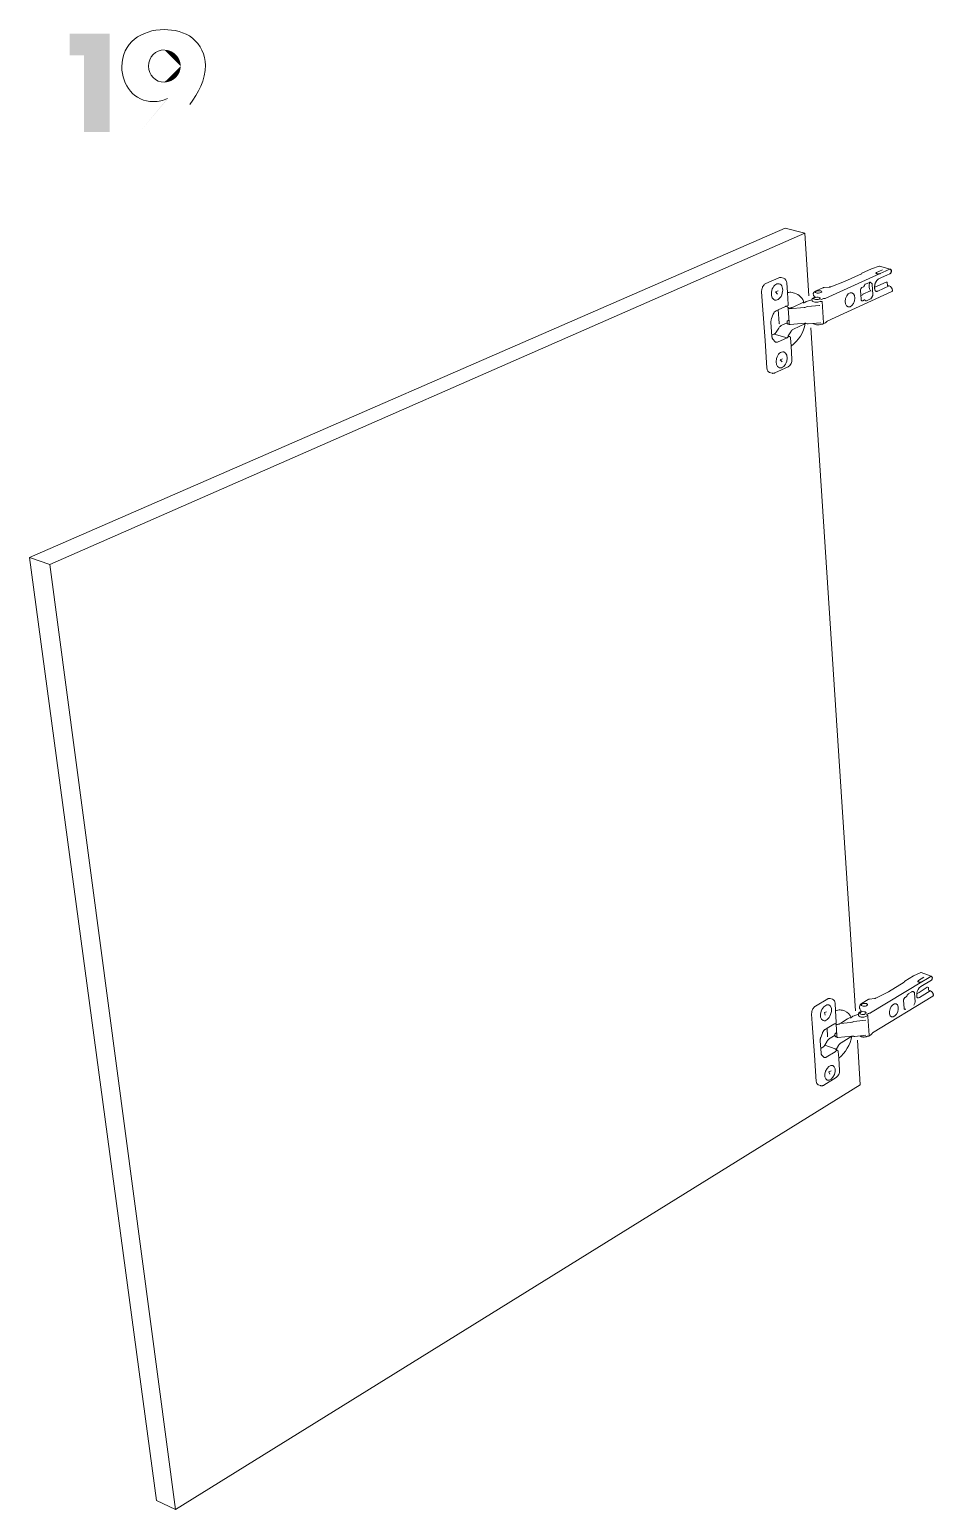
# Model space of a CAD drawing. Header units: metres. Extents: x -11.5 to 7.4, y -3.8 to 5.9.
# Drawn here: x 3.1047 to 3.3593, y -2.4414 to -2.0244 of the extents above; entities that cross this region are included whole.
import ezdxf

# ---------------------------------------------------------------- set-up
doc = ezdxf.new("R2010")
doc.units = ezdxf.units.M
doc.header["$MEASUREMENT"] = 0
doc.layers.add('PDF20_Geometry_Num_Penna__7_Num_Penna__7', color=7, linetype='Continuous', lineweight=18)

msp = doc.modelspace()

# ---------------------------------------------------------------- hatches: boundary and pattern name
at = {"layer": 'PDF20_Geometry_Num_Penna__7_Num_Penna__7', "linetype": 'Continuous', "lineweight": 18}
for points in [[(3.11995, -2.03162), (3.11995, -2.05329), (3.12717, -2.05329), (3.12717, -2.0255), (3.11597, -2.0255), (3.11597, -2.03162)], [(3.14722, -2.03467, 0.415702), (3.14261, -2.0301)], [(3.14261, -2.03925, 0.415602), (3.14722, -2.03467)], [(3.13561, -2.05329), (3.14353, -2.04393), (3.14346, -2.04385)]]:
    msp.add_hatch(color=7, dxfattribs=at).paths.add_polyline_path(points)

# ---------------------------------------------------------------- linework, layer by layer
at = {"layer": 'PDF20_Geometry_Num_Penna__7_Num_Penna__7', "color": 7, "linetype": 'Continuous', "lineweight": 18, "flags": 128}
for points in [[(3.10465, -2.17314), (3.31751, -2.08032), (3.32304, -2.08178)], [(3.32304, -2.08178), (3.11039, -2.1751)], [(3.32418, -2.0994), (3.32304, -2.08178)], [(3.32876, -2.10018), (3.34429, -2.09313), (3.34418, -2.09318), (3.34405, -2.09321), (3.3439, -2.09323), (3.34374, -2.09324), (3.34359, -2.09324), (3.34345, -2.09323), (3.34333, -2.0932), (3.34322, -2.09316), (3.34314, -2.09312), (3.3431, -2.09307), (3.34309, -2.09302), (3.34312, -2.09296), (3.34317, -2.0929), (3.34326, -2.09286)], [(3.33422, -2.09539), (3.33902, -2.09321)], [(3.33909, -2.09308), (3.33902, -2.09322), (3.33905, -2.09321)], [(3.34182, -2.09183), (3.33914, -2.09305), (3.33911, -2.09306), (3.33909, -2.09308)], [(3.34182, -2.09183), (3.344, -2.09108)], [(3.3449, -2.09212), (3.34326, -2.09286)], [(3.34594, -2.09239), (3.34429, -2.09313)], [(3.34585, -2.09239), (3.34589, -2.09238), (3.34594, -2.09239)], [(3.34616, -2.0936), (3.34704, -2.09321)], [(3.31203, -2.09598), (3.31187, -2.09607), (3.31172, -2.09618), (3.31156, -2.09632), (3.31142, -2.09649), (3.31129, -2.09668), (3.31118, -2.09688), (3.31109, -2.0971), (3.31101, -2.09733), (3.31095, -2.09757), (3.31091, -2.09781), (3.3109, -2.09804), (3.31089, -2.09827), (3.31117, -2.10218)], [(3.31637, -2.09426), (3.31623, -2.09423), (3.31608, -2.09423), (3.31593, -2.09426), (3.31578, -2.09432), (3.31203, -2.09598)], [(3.3281, -2.09717), (3.32624, -2.09801), (3.32626, -2.098), (3.32628, -2.098)], [(3.32851, -2.09707), (3.32843, -2.09708), (3.32836, -2.09709), (3.3283, -2.0971), (3.32824, -2.09712), (3.32818, -2.09713), (3.32813, -2.09715), (3.3281, -2.09717)], [(3.32851, -2.09708), (3.32837, -2.0971), (3.32825, -2.09713), (3.32814, -2.09717)], [(3.32994, -2.09695), (3.32851, -2.09707)], [(3.32995, -2.09695), (3.33, -2.09695), (3.33007, -2.09693), (3.33014, -2.09693), (3.33021, -2.09692), (3.33027, -2.0969), (3.33033, -2.09688), (3.33038, -2.09686), (3.33422, -2.09539)], [(3.33038, -2.09686), (3.3304, -2.09685), (3.33042, -2.09686), (3.33032, -2.0969), (3.3302, -2.09693), (3.33008, -2.09694), (3.32995, -2.09696)], [(3.33875, -2.09792), (3.33875, -2.09778), (3.33878, -2.09763), (3.33883, -2.09748), (3.33889, -2.09735), (3.33897, -2.09723), (3.33907, -2.09714), (3.33916, -2.09708)], [(3.33916, -2.09708), (3.33963, -2.09687)], [(3.33963, -2.09687), (3.33967, -2.09684), (3.33971, -2.0968), (3.33973, -2.09675)], [(3.33973, -2.09675), (3.33985, -2.0965)], [(3.33989, -2.09654), (3.33988, -2.09652), (3.33985, -2.0965), (3.33991, -2.09637), (3.34, -2.09627), (3.34008, -2.09618), (3.34017, -2.09613)], [(3.34017, -2.09613), (3.34128, -2.09562)], [(3.3412, -2.09579), (3.34125, -2.09575), (3.34127, -2.09569), (3.34128, -2.09562), (3.34136, -2.09559), (3.34144, -2.09559), (3.34152, -2.09561), (3.34159, -2.09565)], [(3.34122, -2.09578), (3.34132, -2.09581)], [(3.34159, -2.09565), (3.34187, -2.09585)], [(3.34187, -2.09585), (3.34193, -2.09592), (3.342, -2.09602), (3.34203, -2.09614), (3.34205, -2.09626)], [(3.34205, -2.09626), (3.34222, -2.09901)], [(3.34271, -2.09704), (3.34271, -2.09698), (3.34271, -2.09684), (3.34272, -2.09671), (3.34274, -2.09657), (3.34277, -2.09643), (3.34279, -2.09629), (3.34283, -2.09615), (3.34287, -2.09601), (3.34292, -2.09588), (3.34296, -2.09575), (3.34302, -2.09562), (3.34308, -2.0955), (3.34314, -2.09538), (3.34321, -2.09528), (3.34325, -2.09521)], [(3.34616, -2.09561), (3.34599, -2.09556), (3.34279, -2.09702), (3.34274, -2.09704), (3.34271, -2.09706)], [(3.34271, -2.09704), (3.34271, -2.09711), (3.34271, -2.09724), (3.34272, -2.09736), (3.34274, -2.09748), (3.34276, -2.09758), (3.34278, -2.09768), (3.34281, -2.09778), (3.34284, -2.09786), (3.34288, -2.09793), (3.34292, -2.09799), (3.34294, -2.09804), (3.343, -2.09811), (3.34304, -2.09813), (3.34305, -2.09814), (3.34319, -2.09816), (3.34333, -2.09816), (3.34347, -2.09813), (3.34361, -2.09808)], [(3.34325, -2.09521), (3.34328, -2.09517), (3.34335, -2.09508), (3.34342, -2.09499), (3.34349, -2.09492), (3.34356, -2.09484), (3.34364, -2.09478), (3.34371, -2.09473), (3.34377, -2.09468), (3.34383, -2.09466)], [(3.34362, -2.09808), (3.34682, -2.09661), (3.3463, -2.09648)], [(3.34383, -2.09466), (3.34616, -2.0936)], [(3.34603, -2.09556), (3.3462, -2.09561), (3.34618, -2.09561), (3.34616, -2.09561)], [(3.34633, -2.09647), (3.34629, -2.0957), (3.34629, -2.09569), (3.34628, -2.09568), (3.34628, -2.09567), (3.34628, -2.09566), (3.34627, -2.09565), (3.34626, -2.09564), (3.34625, -2.09563), (3.34624, -2.09562), (3.34623, -2.09562), (3.34622, -2.09562), (3.34622, -2.09561), (3.3462, -2.09561)], [(3.31551, -2.09802), (3.31482, -2.09833), (3.31535, -2.09894)], [(3.31979, -2.09854), (3.31948, -2.09846), (3.31915, -2.09843), (3.31883, -2.09841), (3.31851, -2.09844), (3.31817, -2.09849)], [(3.31817, -2.09849), (3.31839, -2.10186)], [(3.32252, -2.10133), (3.31973, -2.10258)], [(3.32268, -2.10113), (3.32266, -2.10118), (3.32264, -2.10122), (3.32261, -2.10125), (3.32259, -2.10128), (3.32255, -2.10131), (3.32252, -2.10133)], [(3.32281, -2.10142), (3.32275, -2.10127), (3.32268, -2.10113)], [(3.32321, -2.10116), (3.32302, -2.1013), (3.32291, -2.10137), (3.3228, -2.10143), (3.32269, -2.10148)], [(3.32321, -2.10116), (3.32332, -2.10109), (3.32343, -2.10103), (3.32354, -2.10098), (3.32507, -2.10052)], [(3.32509, -2.10077), (3.32507, -2.10044)], [(3.32624, -2.09801), (3.32608, -2.09809), (3.32593, -2.09817), (3.32581, -2.09825), (3.3257, -2.09834), (3.3256, -2.09844), (3.32553, -2.09854), (3.32548, -2.09864), (3.32545, -2.09875), (3.32545, -2.09881), (3.32545, -2.09886)], [(3.32547, -2.09919), (3.32545, -2.09886)], [(3.32587, -2.09982), (3.32557, -2.09944), (3.32551, -2.09935), (3.32548, -2.09927), (3.32547, -2.09919)], [(3.32552, -2.10019), (3.32553, -2.10031)], [(3.32589, -2.09984), (3.32587, -2.09985), (3.3258, -2.09988), (3.32571, -2.09991), (3.32565, -2.09993)], [(3.32568, -2.09993), (3.32578, -2.0999), (3.32587, -2.09986)], [(3.32605, -2.09972), (3.32602, -2.09975), (3.32597, -2.09978), (3.32592, -2.09982), (3.32589, -2.09984)], [(3.32599, -2.09839), (3.326, -2.09851)], [(3.32737, -2.10008), (3.32738, -2.10021)], [(3.32737, -2.10103), (3.32744, -2.10101), (3.32751, -2.101)], [(3.32751, -2.101), (3.3276, -2.101), (3.32767, -2.10102)], [(3.32752, -2.10053), (3.32816, -2.10024), (3.32831, -2.10019), (3.32845, -2.10017), (3.32859, -2.10019)], [(3.32794, -2.10103), (3.32788, -2.10105), (3.32782, -2.10105), (3.32777, -2.10105)], [(3.32783, -2.09828), (3.32784, -2.09841)], [(3.32832, -2.10703), (3.32794, -2.10103)], [(3.32876, -2.10018), (3.32869, -2.1002), (3.32862, -2.1002)], [(3.32934, -2.10659), (3.34759, -2.09822)], [(3.3389, -2.10037), (3.33875, -2.09792)], [(3.3389, -2.09934), (3.33936, -2.09912), (3.33944, -2.09895), (3.34156, -2.09799)], [(3.33939, -2.1008), (3.33929, -2.10083), (3.33919, -2.10083), (3.33909, -2.10079), (3.33903, -2.10072), (3.33896, -2.10062), (3.33892, -2.1005), (3.3389, -2.10037)], [(3.33985, -2.10058), (3.33939, -2.1008)], [(3.33998, -2.1006), (3.33994, -2.10058), (3.3399, -2.10057), (3.33985, -2.10058)], [(3.34011, -2.10075), (3.33998, -2.1006)], [(3.34045, -2.1008), (3.34036, -2.10084), (3.34027, -2.10083), (3.34018, -2.1008), (3.34011, -2.10075)], [(3.34156, -2.1003), (3.34045, -2.1008)], [(3.34184, -2.1), (3.34178, -2.1001), (3.34172, -2.10019), (3.34164, -2.10025), (3.34156, -2.1003)], [(3.34209, -2.09956), (3.34184, -2.1)], [(3.34222, -2.09901), (3.34221, -2.09915), (3.34219, -2.09929), (3.34215, -2.09943), (3.34209, -2.09956)], [(3.31117, -2.10218), (3.31185, -2.11201)], [(3.31369, -2.10582), (3.31364, -2.10594), (3.3136, -2.10609), (3.31356, -2.10625), (3.31354, -2.1064), (3.31352, -2.10656), (3.31352, -2.10671), (3.31352, -2.10685), (3.3138, -2.11087)], [(3.3174, -2.1025), (3.31558, -2.10332)], [(3.31788, -2.10235), (3.31786, -2.10234), (3.31784, -2.10234), (3.31779, -2.10235), (3.31774, -2.10236), (3.31768, -2.10238), (3.31762, -2.1024), (3.3174, -2.1025)], [(3.31836, -2.10274), (3.31772, -2.10237)], [(3.31788, -2.10235), (3.3179, -2.10235), (3.31791, -2.10235), (3.31793, -2.10235), (3.31795, -2.10235), (3.31796, -2.10235), (3.31797, -2.10235), (3.31799, -2.10234), (3.31801, -2.10234), (3.31802, -2.10234), (3.31804, -2.10234), (3.31805, -2.10234), (3.31807, -2.10234), (3.31808, -2.10233), (3.3181, -2.10232), (3.31812, -2.10232), (3.31813, -2.10231), (3.31814, -2.1023), (3.31816, -2.10229), (3.31818, -2.10228), (3.31819, -2.10227), (3.3182, -2.10226), (3.31821, -2.10226), (3.31822, -2.10225), (3.31823, -2.10224), (3.31824, -2.10223), (3.31826, -2.10222), (3.31827, -2.10221), (3.31828, -2.1022), (3.31829, -2.10218), (3.3183, -2.10218), (3.3183, -2.10217), (3.31831, -2.10216), (3.31831, -2.10215), (3.31832, -2.10214), (3.31832, -2.10213), (3.31833, -2.10212), (3.31834, -2.10212), (3.31835, -2.1021), (3.31836, -2.10208), (3.31836, -2.10206), (3.31837, -2.10205), (3.31837, -2.10204), (3.31837, -2.10202), (3.31839, -2.10201), (3.31839, -2.102), (3.31839, -2.10198), (3.31839, -2.10196), (3.31839, -2.10195), (3.31839, -2.10194), (3.31839, -2.10192), (3.31839, -2.1019), (3.31839, -2.10188), (3.31839, -2.10187)], [(3.31938, -2.10275), (3.31927, -2.10279), (3.31915, -2.10283), (3.31905, -2.10285), (3.31889, -2.10286), (3.31873, -2.10285), (3.31858, -2.10283), (3.31847, -2.10279), (3.31836, -2.10274)], [(3.31865, -2.10685), (3.31839, -2.10299), (3.31838, -2.10288), (3.31837, -2.10277)], [(3.31862, -2.10284), (3.31863, -2.10294), (3.31864, -2.10305), (3.32283, -2.10272)], [(3.31972, -2.10259), (3.31938, -2.10275)], [(3.32283, -2.10272), (3.32307, -2.10269), (3.32331, -2.10262), (3.32353, -2.10253), (3.32374, -2.10243)], [(3.32374, -2.10243), (3.32727, -2.10216)], [(3.31805, -2.11122), (3.31443, -2.11022), (3.31456, -2.11015), (3.31469, -2.11005), (3.31482, -2.10993), (3.31492, -2.1098), (3.31503, -2.10964)], [(3.31503, -2.10964), (3.31571, -2.10853)], [(3.31571, -2.10853), (3.31584, -2.10834), (3.31597, -2.10816), (3.31612, -2.10802), (3.31627, -2.10789), (3.31642, -2.10778), (3.31658, -2.1077)], [(3.31658, -2.1077), (3.31809, -2.10701)], [(3.3186, -2.10632), (3.31844, -2.10637), (3.31831, -2.10643), (3.31821, -2.1065), (3.31813, -2.10656), (3.31808, -2.10664), (3.31807, -2.10671)], [(3.31807, -2.10671), (3.31809, -2.10714)], [(3.31809, -2.10714), (3.31812, -2.1072), (3.31816, -2.10727), (3.31825, -2.10732), (3.31835, -2.10738), (3.31848, -2.10742), (3.31863, -2.10745)], [(3.3184, -2.11068), (3.31909, -2.10955)], [(3.31863, -2.10724), (3.31862, -2.10703)], [(3.31865, -2.10685), (3.31866, -2.10698), (3.31866, -2.1071), (3.31866, -2.10719), (3.31866, -2.10725), (3.31865, -2.10729), (3.31864, -2.10728), (3.31863, -2.10724), (3.31863, -2.10726), (3.31863, -2.10727), (3.31864, -2.10728)], [(3.31863, -2.10745), (3.31866, -2.10746), (3.31868, -2.10746), (3.3187, -2.10746), (3.31872, -2.10746), (3.31875, -2.10747), (3.31878, -2.10747)], [(3.31864, -2.10728), (3.31865, -2.10731), (3.31866, -2.10735), (3.31868, -2.10738), (3.31871, -2.10743), (3.31876, -2.10746), (3.31878, -2.10747)], [(3.31878, -2.10747), (3.31882, -2.10749), (3.31889, -2.1075)], [(3.3189, -2.1075), (3.32309, -2.10717), (3.32316, -2.10716), (3.32323, -2.10716), (3.32329, -2.10717), (3.32336, -2.10718), (3.32341, -2.10719), (3.32347, -2.10721)], [(3.31909, -2.10955), (3.31923, -2.10936), (3.31937, -2.10918), (3.31953, -2.10903), (3.31969, -2.10891), (3.31986, -2.10881)], [(3.32313, -2.10716), (3.32311, -2.10725), (3.32309, -2.10734), (3.31986, -2.10881)], [(3.32402, -2.10731), (3.324, -2.10731), (3.32398, -2.10731), (3.32396, -2.10731), (3.32395, -2.10731), (3.32393, -2.10731), (3.32391, -2.10731), (3.32389, -2.10731), (3.32387, -2.10731), (3.32386, -2.10731), (3.32384, -2.10731), (3.32384, -2.1073), (3.32382, -2.1073), (3.32381, -2.1073), (3.32379, -2.1073), (3.32378, -2.10729), (3.32377, -2.10729), (3.32375, -2.10729), (3.32373, -2.10729), (3.32373, -2.10728), (3.32372, -2.10728), (3.3237, -2.10728), (3.32369, -2.10727), (3.32347, -2.10721)], [(3.32402, -2.10731), (3.32754, -2.10703)], [(3.33732, -2.30094), (3.32478, -2.10844)], [(3.32777, -2.10734), (3.32777, -2.10738), (3.32776, -2.10742), (3.32774, -2.10743)], [(3.32774, -2.10743), (3.32776, -2.10743), (3.32778, -2.10742), (3.32782, -2.10741), (3.32786, -2.1074), (3.3279, -2.1074), (3.32793, -2.10739), (3.32795, -2.10739)], [(3.32795, -2.10739), (3.32799, -2.10739), (3.32801, -2.10739), (3.32805, -2.10738), (3.32808, -2.10738), (3.32812, -2.10737), (3.32816, -2.10736)], [(3.32816, -2.10736), (3.32817, -2.10735), (3.32819, -2.10734), (3.3282, -2.10733), (3.32826, -2.10728), (3.3283, -2.10721), (3.32832, -2.10712), (3.32832, -2.10703)], [(3.32816, -2.10736), (3.32876, -2.10707)], [(3.32876, -2.10707), (3.32885, -2.10704), (3.32893, -2.10699), (3.329, -2.10693), (3.32907, -2.10686), (3.32915, -2.10678), (3.32923, -2.1067)], [(3.32923, -2.1067), (3.32924, -2.10667), (3.32927, -2.10665), (3.32929, -2.10662), (3.32931, -2.10662), (3.32932, -2.10661), (3.32933, -2.1066), (3.32934, -2.10659)], [(3.31185, -2.11201), (3.31239, -2.11983)], [(3.31378, -2.11051), (3.31443, -2.11021)], [(3.3138, -2.11087), (3.31381, -2.11094), (3.31383, -2.11107), (3.31385, -2.1112), (3.31389, -2.11131), (3.31393, -2.11142), (3.31398, -2.11151), (3.31403, -2.11159), (3.31466, -2.11234)], [(3.31466, -2.11234), (3.3147, -2.11239), (3.31475, -2.11243), (3.31479, -2.11246), (3.31484, -2.11248), (3.31488, -2.1125), (3.31499, -2.11252), (3.31512, -2.11252), (3.31524, -2.11249), (3.31537, -2.11244)], [(3.31537, -2.11244), (3.31805, -2.11122)], [(3.31805, -2.11122), (3.31818, -2.11115), (3.3183, -2.11106), (3.31841, -2.11094)], [(3.31834, -2.11075), (3.31868, -2.11085), (3.31862, -2.11084), (3.31855, -2.11086), (3.31848, -2.11089), (3.31841, -2.11094)], [(3.31835, -2.11076), (3.31838, -2.11072), (3.3184, -2.11068)], [(3.31681, -2.11714), (3.31612, -2.11745), (3.31666, -2.11806)], [(3.31239, -2.11983), (3.31242, -2.12005), (3.31247, -2.12027), (3.31254, -2.12045), (3.31262, -2.12062), (3.31273, -2.12077), (3.31285, -2.12088), (3.31299, -2.12097), (3.31314, -2.12103)], [(3.31461, -2.12115), (3.31449, -2.1212), (3.31435, -2.12124), (3.31423, -2.12126), (3.31409, -2.12127), (3.31395, -2.12125), (3.31382, -2.12123), (3.31314, -2.12104)], [(3.10465, -2.17314), (3.11039, -2.1751)], [(3.10465, -2.17314), (3.14044, -2.43889)], [(3.11039, -2.1751), (3.1458, -2.44142)], [(3.3416, -2.3015), (3.35606, -2.29273), (3.35595, -2.29278), (3.35583, -2.29282), (3.35569, -2.29285), (3.35555, -2.29287), (3.3554, -2.29286), (3.35527, -2.29285), (3.35515, -2.29281), (3.35505, -2.29277), (3.35498, -2.29271), (3.35494, -2.29265), (3.35493, -2.29258), (3.35495, -2.29251), (3.355, -2.29244), (3.35508, -2.29239)], [(3.34663, -2.29552), (3.35109, -2.29281)], [(3.35116, -2.29263), (3.35109, -2.29281), (3.35112, -2.2928)], [(3.3537, -2.29109), (3.3512, -2.2926), (3.35118, -2.29262), (3.35116, -2.29263)], [(3.3537, -2.29109), (3.35574, -2.29016)], [(3.35661, -2.29145), (3.35508, -2.29239)], [(3.35758, -2.2918), (3.35606, -2.29273)], [(3.33023, -2.29744), (3.3301, -2.2974), (3.32996, -2.2974), (3.32982, -2.29743), (3.32967, -2.29747), (3.32952, -2.29755), (3.32604, -2.29963)], [(3.34091, -2.29772), (3.33918, -2.29877), (3.33921, -2.29876), (3.33923, -2.29877)], [(3.3413, -2.2976), (3.34123, -2.2976), (3.34117, -2.29762), (3.3411, -2.29764), (3.34104, -2.29766), (3.34098, -2.29768), (3.34092, -2.29771), (3.34091, -2.29772)], [(3.3413, -2.29762), (3.34117, -2.29763), (3.34105, -2.29767), (3.34095, -2.29772)], [(3.34265, -2.29746), (3.3413, -2.2976), (3.3413, -2.29762)], [(3.34216, -2.30715), (3.35915, -2.29677)], [(3.34305, -2.29734), (3.34307, -2.29734), (3.34309, -2.29734), (3.343, -2.29739), (3.34289, -2.29742), (3.34277, -2.29745), (3.34265, -2.29747)], [(3.34305, -2.29734), (3.34663, -2.29552)], [(3.3509, -2.29798), (3.3509, -2.29785), (3.35093, -2.29771), (3.35096, -2.29757), (3.35103, -2.29744), (3.35111, -2.29733), (3.35118, -2.29723), (3.35128, -2.29716)], [(3.35129, -2.29716), (3.35171, -2.2969)], [(3.35171, -2.2969), (3.35176, -2.29687), (3.35179, -2.29682), (3.35182, -2.29677)], [(3.35182, -2.29677), (3.35192, -2.29653)], [(3.35195, -2.29655), (3.35195, -2.29655), (3.35192, -2.29653), (3.35198, -2.29641), (3.35206, -2.29631), (3.35214, -2.29622), (3.35222, -2.29615)], [(3.35222, -2.29615), (3.35325, -2.29553)], [(3.35325, -2.29553), (3.35333, -2.29549), (3.3534, -2.29547), (3.35347, -2.29547), (3.35354, -2.2955)], [(3.35354, -2.2955), (3.3538, -2.29564)], [(3.3538, -2.29564), (3.35386, -2.29569), (3.35392, -2.29576), (3.35395, -2.29586), (3.35397, -2.29597)], [(3.35397, -2.29597), (3.35411, -2.2984)], [(3.3546, -2.29609), (3.35524, -2.29571)], [(3.35474, -2.29723), (3.35486, -2.29726), (3.355, -2.29726), (3.35513, -2.29724), (3.35526, -2.29719), (3.35541, -2.29712)], [(3.35524, -2.29571), (3.35757, -2.29429)], [(3.35839, -2.2953), (3.3554, -2.29712)], [(3.35765, -2.29428), (3.35782, -2.29435), (3.3578, -2.29434), (3.35778, -2.29435)], [(3.35793, -2.29511), (3.35789, -2.29443), (3.35788, -2.29443), (3.35788, -2.29441), (3.35788, -2.2944), (3.35788, -2.29438), (3.35787, -2.29438), (3.35786, -2.29437), (3.35785, -2.29436), (3.35784, -2.29436), (3.35783, -2.29435)], [(3.35793, -2.29511), (3.35843, -2.29529), (3.35852, -2.29534), (3.35862, -2.29538), (3.3587, -2.29544), (3.35879, -2.29551), (3.35887, -2.29559), (3.35894, -2.29567), (3.35901, -2.29576), (3.35907, -2.29586), (3.35912, -2.29595), (3.35918, -2.29606), (3.35921, -2.29617), (3.35925, -2.29627), (3.35927, -2.29638), (3.35928, -2.29649), (3.35928, -2.29651), (3.35926, -2.29652)], [(3.32604, -2.29963), (3.32589, -2.29972), (3.32573, -2.29986), (3.3256, -2.30001), (3.32547, -2.30018), (3.32535, -2.30036), (3.32524, -2.30057), (3.32515, -2.30078), (3.32508, -2.30099), (3.32502, -2.30121), (3.32499, -2.30144), (3.32498, -2.30165), (3.32497, -2.30185), (3.32515, -2.30445)], [(3.32917, -2.30118), (3.32856, -2.30141), (3.32879, -2.30211)], [(3.33394, -2.30084), (3.33364, -2.30075), (3.33334, -2.30069), (3.33303, -2.30066), (3.33271, -2.30067), (3.33239, -2.30071), (3.33205, -2.30079), (3.33172, -2.30089)], [(3.33172, -2.30089), (3.33193, -2.30411)], [(3.3364, -2.30259), (3.3365, -2.30252), (3.33661, -2.30246), (3.33671, -2.30241), (3.33815, -2.30181)], [(3.33886, -2.30088), (3.33857, -2.30039), (3.33853, -2.30029), (3.33849, -2.30018), (3.33848, -2.30007)], [(3.33856, -2.30162), (3.33857, -2.30173)], [(3.33899, -2.30105), (3.33896, -2.30108), (3.3389, -2.30113), (3.33883, -2.30117), (3.33875, -2.30121), (3.33867, -2.30125)], [(3.33886, -2.30088), (3.33891, -2.30094), (3.33895, -2.301), (3.33899, -2.30105)], [(3.33896, -2.29929), (3.33897, -2.2994)], [(3.3403, -2.3015), (3.3403, -2.3016)], [(3.34044, -2.302), (3.34104, -2.30165), (3.34115, -2.30159), (3.34126, -2.30155), (3.34136, -2.30153), (3.34146, -2.30153)], [(3.34069, -2.29916), (3.3407, -2.29928)], [(3.3416, -2.3015), (3.34153, -2.30153), (3.34146, -2.30153)], [(3.35103, -2.30014), (3.3509, -2.29798)], [(3.35148, -2.30044), (3.35139, -2.30049), (3.3513, -2.3005), (3.35121, -2.30048), (3.35114, -2.30043), (3.35109, -2.30036), (3.35104, -2.30026), (3.35103, -2.30014)], [(3.35399, -2.2989), (3.35377, -2.29934)], [(3.35411, -2.2984), (3.35411, -2.29852), (3.35409, -2.29865), (3.35405, -2.29878), (3.35399, -2.2989)], [(3.32515, -2.30445), (3.32577, -2.31339)], [(3.32932, -2.30584), (3.32876, -2.30617)], [(3.33153, -2.30457), (3.3315, -2.30458), (3.33147, -2.30458), (3.33142, -2.3046), (3.33137, -2.30461), (3.33132, -2.30464), (3.33125, -2.30467), (3.32932, -2.30584)], [(3.32949, -2.30823), (3.32948, -2.3082), (3.32948, -2.30816), (3.32932, -2.30584)], [(3.33193, -2.30411), (3.33193, -2.30413), (3.33193, -2.30414), (3.33193, -2.30416), (3.33193, -2.30418), (3.33193, -2.3042), (3.33193, -2.30421), (3.33193, -2.30423), (3.33192, -2.30423), (3.33192, -2.30425), (3.33191, -2.30426), (3.33191, -2.30428), (3.33191, -2.30429), (3.3319, -2.3043), (3.3319, -2.30432), (3.33189, -2.30433), (3.33188, -2.30435), (3.33187, -2.30437), (3.33187, -2.30438), (3.33186, -2.30439), (3.33185, -2.30439), (3.33184, -2.3044), (3.33183, -2.30442), (3.33182, -2.30443), (3.33181, -2.30444), (3.33181, -2.30445), (3.3318, -2.30445), (3.33179, -2.30446), (3.33178, -2.30447), (3.33177, -2.30448), (3.33175, -2.30449), (3.33174, -2.3045), (3.33174, -2.30451), (3.33172, -2.30452), (3.3317, -2.30453), (3.33169, -2.30453), (3.33167, -2.30453), (3.33166, -2.30454), (3.33164, -2.30455), (3.33163, -2.30455), (3.33161, -2.30456), (3.33159, -2.30456), (3.33158, -2.30457), (3.33156, -2.30457), (3.33189, -2.3047)], [(3.33189, -2.3047), (3.33156, -2.30457)], [(3.33161, -2.30459), (3.3319, -2.3047)], [(3.3319, -2.3047), (3.33203, -2.30473), (3.33217, -2.30475), (3.33231, -2.30475), (3.33245, -2.30472), (3.33258, -2.30468), (3.33273, -2.30463), (3.33285, -2.30456)], [(3.3319, -2.3047), (3.33211, -2.30789), (3.33212, -2.30801), (3.33212, -2.30811), (3.33212, -2.30818), (3.33212, -2.30821), (3.33211, -2.30823), (3.3321, -2.3082), (3.33209, -2.30815), (3.33209, -2.30817)], [(3.33316, -2.30437), (3.33285, -2.30456)], [(3.33297, -2.30449), (3.33605, -2.30418)], [(3.3351, -2.3032), (3.33317, -2.30437)], [(3.33524, -2.30311), (3.3351, -2.3032)], [(3.33579, -2.30278), (3.33524, -2.30311)], [(3.3364, -2.30259), (3.33622, -2.30274), (3.33612, -2.30282), (3.33602, -2.30288), (3.33591, -2.30294)], [(3.33605, -2.30418), (3.33627, -2.30415), (3.3365, -2.30408), (3.33671, -2.304), (3.3369, -2.3039)], [(3.3369, -2.3039), (3.34021, -2.30357)], [(3.34031, -2.30247), (3.34037, -2.30245), (3.34044, -2.30244)], [(3.34069, -2.30214), (3.34075, -2.30221), (3.34079, -2.3023), (3.34082, -2.30239), (3.34083, -2.30248)], [(3.34117, -2.30777), (3.34083, -2.30248)], [(3.32755, -2.30839), (3.32751, -2.30852), (3.32747, -2.30866), (3.32743, -2.3088), (3.32742, -2.30894), (3.3274, -2.30908), (3.3274, -2.3092), (3.3274, -2.30933), (3.32764, -2.31286)], [(3.32876, -2.30617), (3.32871, -2.3062), (3.32863, -2.30628), (3.32854, -2.30634), (3.32845, -2.30643), (3.32836, -2.30654), (3.32828, -2.30665), (3.3282, -2.30677), (3.32813, -2.30691), (3.32807, -2.30705), (3.328, -2.30719), (3.32755, -2.30839)], [(3.32872, -2.31058), (3.32936, -2.30947)], [(3.32936, -2.30947), (3.32947, -2.30928), (3.3296, -2.30911), (3.32973, -2.30896), (3.32988, -2.30881), (3.33002, -2.30869), (3.33016, -2.30859)], [(3.33016, -2.30859), (3.33157, -2.30774)], [(3.33155, -2.30756), (3.33158, -2.30795)], [(3.33204, -2.30708), (3.3319, -2.30715), (3.33178, -2.30722), (3.33168, -2.3073), (3.33161, -2.30738), (3.33156, -2.30747), (3.33156, -2.30756)], [(3.33158, -2.30795), (3.3316, -2.30802), (3.33165, -2.3081), (3.33173, -2.30818), (3.33183, -2.30824), (3.33195, -2.30829), (3.33209, -2.30834)], [(3.33209, -2.30815), (3.33208, -2.30796)], [(3.33208, -2.30796), (3.33212, -2.30817)], [(3.33209, -2.30818), (3.3321, -2.3082), (3.33211, -2.30824), (3.33212, -2.30828), (3.33213, -2.3083), (3.33215, -2.30832), (3.33217, -2.30836)], [(3.33217, -2.30836), (3.33221, -2.30838), (3.33227, -2.30841), (3.33229, -2.30842), (3.33235, -2.30842)], [(3.33235, -2.30842), (3.33628, -2.30803), (3.33634, -2.30802), (3.33641, -2.30802), (3.33647, -2.30802), (3.33653, -2.30803), (3.33659, -2.30804), (3.33665, -2.30806)], [(3.33255, -2.3107), (3.33267, -2.31051), (3.33281, -2.31032), (3.33295, -2.31017), (3.33311, -2.31003), (3.33326, -2.30992)], [(3.33326, -2.30992), (3.33627, -2.3081), (3.33626, -2.30808), (3.33624, -2.30806), (3.33623, -2.30805), (3.33622, -2.30805), (3.3362, -2.30804)], [(3.33716, -2.30813), (3.33714, -2.30813), (3.33712, -2.30813), (3.33711, -2.30813), (3.33709, -2.30813), (3.33708, -2.30813), (3.33706, -2.30813), (3.33705, -2.30813), (3.33703, -2.30813), (3.33701, -2.30813), (3.337, -2.30813), (3.33698, -2.30813), (3.33697, -2.30813), (3.33695, -2.30813), (3.33694, -2.30812), (3.33692, -2.30812), (3.33691, -2.30812), (3.33689, -2.30811), (3.33687, -2.30811), (3.33685, -2.30811), (3.33684, -2.3081), (3.33665, -2.30806)], [(3.33716, -2.30813), (3.34026, -2.30781)], [(3.33867, -2.32176), (3.33786, -2.30916)], [(3.33865, -2.30798), (3.33868, -2.30801), (3.33874, -2.30807), (3.33883, -2.30812), (3.33892, -2.30817), (3.33903, -2.3082), (3.33914, -2.30824), (3.33928, -2.30827), (3.3394, -2.30829), (3.33954, -2.3083), (3.33968, -2.30831), (3.33982, -2.3083), (3.33995, -2.30829), (3.34008, -2.30827), (3.34022, -2.30825), (3.34035, -2.30821), (3.34047, -2.30818), (3.34058, -2.30813), (3.34064, -2.30811)], [(3.34064, -2.30811), (3.34066, -2.30809), (3.34069, -2.30808), (3.34073, -2.30808), (3.34075, -2.30808), (3.34079, -2.30807), (3.34082, -2.30807)], [(3.34082, -2.30807), (3.34087, -2.30807), (3.34091, -2.30806), (3.34096, -2.30806), (3.341, -2.30805), (3.34104, -2.30803), (3.34107, -2.30801)], [(3.34163, -2.30768), (3.34107, -2.30801), (3.34112, -2.30798), (3.34115, -2.30792), (3.34117, -2.30785), (3.34117, -2.30777)], [(3.34163, -2.30768), (3.34171, -2.30763), (3.34179, -2.30757), (3.34185, -2.3075), (3.34192, -2.30742), (3.34198, -2.30736), (3.34203, -2.30729)], [(3.34203, -2.30729), (3.34205, -2.30727), (3.34207, -2.30723), (3.3421, -2.3072), (3.34212, -2.30719), (3.34214, -2.30717), (3.34216, -2.30716)], [(3.32577, -2.31339), (3.32629, -2.32084)], [(3.32755, -2.31155), (3.32816, -2.31118)], [(3.32764, -2.31286), (3.32765, -2.31296), (3.32766, -2.31304), (3.32769, -2.31315), (3.32773, -2.31324), (3.32776, -2.31332), (3.3278, -2.31338), (3.32783, -2.31342), (3.3284, -2.31399)], [(3.32816, -2.31118), (3.32829, -2.31109), (3.32841, -2.31099), (3.32852, -2.31086), (3.32862, -2.31073), (3.32872, -2.31058)], [(3.3284, -2.31399), (3.32842, -2.31401), (3.32844, -2.31403), (3.32847, -2.31403), (3.32848, -2.31404), (3.3285, -2.31405), (3.32861, -2.31408), (3.32872, -2.31409), (3.32885, -2.31406), (3.32896, -2.31403), (3.32909, -2.31396)], [(3.32872, -2.31058), (3.33164, -2.31166), (3.33171, -2.31169), (3.33179, -2.31173), (3.33185, -2.31178), (3.33191, -2.31182)], [(3.32909, -2.31396), (3.33159, -2.31245)], [(3.33159, -2.31245), (3.3317, -2.31236), (3.33182, -2.31226), (3.33193, -2.31214)], [(3.33188, -2.3119), (3.33221, -2.31202), (3.33214, -2.31201), (3.33207, -2.31202), (3.33199, -2.31208), (3.33193, -2.31214)], [(3.33191, -2.31182), (3.33255, -2.3107)], [(3.33048, -2.31785), (3.32987, -2.31808), (3.3301, -2.31877)], [(3.1458, -2.44142), (3.33867, -2.32176)], [(3.32629, -2.32084), (3.32632, -2.32103), (3.32635, -2.3212), (3.32641, -2.32136), (3.32649, -2.32149), (3.32659, -2.32161), (3.32669, -2.3217), (3.32682, -2.32176)], [(3.3284, -2.32188), (3.32829, -2.32194), (3.32817, -2.32199), (3.32806, -2.32203), (3.32793, -2.32205), (3.32782, -2.32206), (3.32771, -2.32206), (3.32758, -2.32203), (3.32746, -2.322), (3.32682, -2.32176)], [(3.14044, -2.43889), (3.1458, -2.44142)]]:
    msp.add_lwpolyline(points, dxfattribs=at)
for points in [[(3.3391, -2.0932), (3.33907, -2.0932)], [(3.33918, -2.09304), (3.33915, -2.09304)], [(3.34185, -2.09183), (3.34184, -2.09183)], [(3.34421, -2.09314), (3.34424, -2.09312)], [(3.34708, -2.09187), (3.34707, -2.09187)], [(3.32814, -2.09717), (3.32811, -2.09716)], [(3.33425, -2.09539), (3.33423, -2.09539)], [(3.33978, -2.09679), (3.33977, -2.09677)], [(3.34126, -2.09578), (3.3413, -2.09579)], [(3.34279, -2.09702), (3.34277, -2.09702)], [(3.34595, -2.09556), (3.34597, -2.09556), (3.34598, -2.09555), (3.346, -2.09555), (3.34601, -2.09555), (3.34602, -2.09556)], [(3.34599, -2.09556), (3.34598, -2.09556)], [(3.34626, -2.09574), (3.34628, -2.09572)], [(3.32565, -2.09993), (3.32567, -2.09993)], [(3.32587, -2.09982), (3.32588, -2.09983)], [(3.32862, -2.1002), (3.32861, -2.10019)], [(3.32723, -2.10215), (3.32725, -2.10215)], [(3.35125, -2.29259), (3.35123, -2.29259)], [(3.35374, -2.29109), (3.35372, -2.29108)], [(3.35867, -2.29116), (3.35865, -2.29116)], [(3.34095, -2.29772), (3.34093, -2.29771)], [(3.34667, -2.29552), (3.34664, -2.29552)], [(3.3546, -2.2961), (3.35462, -2.2961), (3.35463, -2.29611), (3.35461, -2.29612)], [(3.35757, -2.29429), (3.35758, -2.29429), (3.35759, -2.29428), (3.35761, -2.29428), (3.35763, -2.29428), (3.35764, -2.29428)], [(3.35762, -2.29429), (3.35759, -2.29429)], [(3.35786, -2.29447), (3.35788, -2.29445)], [(3.35792, -2.29511), (3.35791, -2.29512)], [(3.35843, -2.29529), (3.35841, -2.29529)], [(3.35928, -2.29649), (3.35928, -2.29651), (3.35928, -2.29657), (3.35926, -2.29662), (3.35925, -2.29666), (3.35922, -2.29671), (3.35919, -2.29675), (3.35915, -2.29677), (3.3592, -2.29673), (3.35923, -2.29667), (3.35925, -2.2966)], [(3.33904, -2.30098), (3.339, -2.30104)], [(3.33153, -2.30457), (3.33155, -2.30457)], [(3.34018, -2.30356), (3.3402, -2.30356)], [(3.33209, -2.30834), (3.33211, -2.30835), (3.33213, -2.30835), (3.33215, -2.30835), (3.33216, -2.30836)], [(3.33627, -2.3081), (3.33628, -2.30806)], [(3.34066, -2.30805), (3.34066, -2.30808)], [(3.33186, -2.31189), (3.33188, -2.31185)]]:
    msp.add_lwpolyline(points, close=True, dxfattribs=at)
for points in [[(3.34407, -2.09108), (3.34406, -2.09107), (3.34404, -2.09107), (3.34402, -2.09107), (3.34402, -2.09108), (3.344, -2.09108), (3.34401, -2.09108), (3.34407, -2.09108), (3.34708, -2.09187), (3.34715, -2.0919), (3.3472, -2.09193), (3.34726, -2.09198), (3.34731, -2.09203), (3.34735, -2.09209), (3.34738, -2.09215), (3.34742, -2.09222), (3.34744, -2.09229), (3.34745, -2.09236), (3.34744, -2.09238), (3.34745, -2.09236, -0.31073), (3.34704, -2.09321), (3.34716, -2.09313), (3.34725, -2.09303), (3.34733, -2.0929), (3.34739, -2.09274), (3.34742, -2.09258), (3.34742, -2.0924), (3.3474, -2.09228), (3.34736, -2.09217), (3.3473, -2.09207), (3.34723, -2.09198), (3.34714, -2.09192), (3.34705, -2.09188), (3.34591, -2.09236), (3.34589, -2.09237), (3.34588, -2.09238), (3.34585, -2.09239)], [(3.31817, -2.09849), (3.31799, -2.09579, 0.317889), (3.31707, -2.09444), (3.31637, -2.09426)], [(3.34166, -2.09812), (3.34161, -2.09805), (3.34156, -2.09799, -0.229576), (3.34125, -2.09583), (3.34119, -2.09579), (3.34121, -2.09579), (3.34123, -2.09578), (3.34124, -2.09577), (3.34126, -2.09577)], [(3.34774, -2.0979), (3.34776, -2.09789), (3.34776, -2.09787), (3.34776, -2.09795), (3.34775, -2.09801), (3.34773, -2.09807), (3.3477, -2.09812), (3.34767, -2.09816), (3.34763, -2.09819), (3.34759, -2.09822), (3.34766, -2.09817), (3.3477, -2.0981), (3.34773, -2.09801), (3.34774, -2.0979, 0.288797), (3.34685, -2.09661), (3.34683, -2.09661), (3.34682, -2.09661)], [(3.32289, -2.10139, 0.24146), (3.32014, -2.09863), (3.31979, -2.09854)], [(3.31588, -2.1073), (3.31585, -2.10722), (3.31584, -2.10713), (3.31558, -2.10332), (3.31494, -2.10361, 0.189059), (3.31417, -2.10456), (3.31369, -2.10582)], [(3.3232, -2.10716, -0.193916), (3.31918, -2.11359), (3.31903, -2.11127), (3.31903, -2.11125), (3.31902, -2.11125), (3.31902, -2.11124), (3.31902, -2.11122), (3.31902, -2.1112), (3.31901, -2.11119), (3.31901, -2.11118), (3.31901, -2.11116), (3.319, -2.11115), (3.31899, -2.11113), (3.31899, -2.11112), (3.31898, -2.11111), (3.31898, -2.1111), (3.31897, -2.11109), (3.31896, -2.11107), (3.31896, -2.11105), (3.31895, -2.11105), (3.31895, -2.11103), (3.31894, -2.11103), (3.31893, -2.11102), (3.31892, -2.11101), (3.31891, -2.111), (3.3189, -2.11098), (3.31889, -2.11096), (3.31888, -2.11095), (3.31887, -2.11094), (3.31886, -2.11094), (3.31885, -2.11093), (3.31884, -2.11093), (3.31883, -2.11092), (3.31882, -2.11091), (3.31881, -2.1109), (3.3188, -2.11089), (3.31878, -2.11088), (3.31876, -2.11088), (3.31875, -2.11086), (3.31873, -2.11086), (3.31872, -2.11086), (3.3187, -2.11086), (3.3187, -2.11085), (3.31868, -2.11085)], [(3.31918, -2.11359), (3.31942, -2.11727, -0.289905), (3.31833, -2.11943), (3.31461, -2.12115)], [(3.35475, -2.29724), (3.35474, -2.29723), (3.35472, -2.29721), (3.3547, -2.29718), (3.35468, -2.29712), (3.35464, -2.29705), (3.35462, -2.29696), (3.3546, -2.29686), (3.35458, -2.29674), (3.35457, -2.29663), (3.35457, -2.29649), (3.35458, -2.29635), (3.3546, -2.2962), (3.35462, -2.29604), (3.35462, -2.29599, -0.193631), (3.35573, -2.29409), (3.35872, -2.29228)], [(3.35582, -2.29015), (3.3558, -2.29015), (3.35579, -2.29014), (3.35577, -2.29014), (3.35576, -2.29015), (3.35575, -2.29015), (3.35574, -2.29016), (3.35575, -2.29015), (3.35582, -2.29015), (3.35867, -2.29116), (3.35871, -2.29118), (3.35877, -2.29122), (3.35882, -2.29126), (3.35887, -2.29132), (3.35891, -2.29137), (3.35894, -2.29143), (3.35897, -2.29149), (3.35899, -2.29155), (3.35899, -2.29163), (3.35899, -2.29164), (3.35899, -2.29163, -0.293944), (3.35872, -2.29228), (3.35881, -2.29221), (3.35888, -2.2921), (3.35894, -2.29197), (3.35897, -2.29182), (3.35897, -2.29166), (3.35896, -2.29156), (3.35892, -2.29146), (3.35886, -2.29136), (3.35879, -2.29128), (3.35871, -2.29122), (3.35863, -2.29117), (3.35758, -2.2918)], [(3.33172, -2.30089), (3.33157, -2.29876, 0.305656), (3.33088, -2.29767), (3.33023, -2.29744)], [(3.3361, -2.30283, 0.207557), (3.33426, -2.30095), (3.33393, -2.30084)], [(3.33816, -2.30214), (3.33815, -2.30186, -0.302401), (3.33867, -2.30125), (3.33869, -2.30125), (3.33871, -2.30126), (3.3388, -2.30121), (3.33888, -2.30117)], [(3.33848, -2.30008), (3.33846, -2.2998, -0.280277), (3.33918, -2.29877)], [(3.33635, -2.30802, -0.165607), (3.33262, -2.31429), (3.33249, -2.31239), (3.33249, -2.31237), (3.33248, -2.31236), (3.33248, -2.31235), (3.33248, -2.31233), (3.33247, -2.31232), (3.33247, -2.3123), (3.33246, -2.31228), (3.33246, -2.31227), (3.33246, -2.31226), (3.33245, -2.31224), (3.33244, -2.31222), (3.33243, -2.3122), (3.33242, -2.31219), (3.33241, -2.31218), (3.3324, -2.31217), (3.33239, -2.31216), (3.33239, -2.31215), (3.33238, -2.31213), (3.33237, -2.31212), (3.33236, -2.31211), (3.33235, -2.31211), (3.33234, -2.3121), (3.33233, -2.31209), (3.33232, -2.31208), (3.33231, -2.31207), (3.3323, -2.31207), (3.33229, -2.31206), (3.33228, -2.31205), (3.33227, -2.31204), (3.33225, -2.31204), (3.33225, -2.31203), (3.33224, -2.31202), (3.33222, -2.31202), (3.33221, -2.31202)], [(3.33262, -2.31429), (3.33285, -2.31769, -0.264077), (3.33185, -2.31975), (3.3284, -2.32188)]]:
    msp.add_lwpolyline(points, format="xyb", dxfattribs=at)
at = {"layer": 'PDF20_Geometry_Num_Penna__7_Num_Penna__7', "color": 7, "linetype": 'Continuous', "lineweight": 18}
for centre, major_axis, ratio in [((3.31523, -2.09832), (0.0006, 0.00229), 0.646903), ((3.32644, -2.10013), (0.000926, 0.000057), 0.3572), ((3.32691, -2.09833), (0.000921, 0.000056), 0.356135), ((3.33581, -2.10053), (0.00052, 0.00199), 0.63502), ((3.31652, -2.11747), (0.00061, 0.00223), 0.643412), ((3.32901, -2.30147), (0.00083, 0.0022), 0.599932), ((3.33943, -2.30156), (0.000868, 0.000063), 0.471563), ((3.33983, -2.29922), (0.000867, 0.000062), 0.473035), ((3.34815, -2.30077), (0.00067, 0.00182), 0.591924), ((3.33015, -2.31836), (0.00079, 0.00205), 0.59789)]:
    msp.add_ellipse(centre, major_axis=major_axis, ratio=ratio, dxfattribs=at)
for centre, major_axis, ratio, start_param, end_param in [((3.32573, -2.10026), (0.000653, 0.000202), 0.488613, 1.537825, 3.098589), ((3.32644, -2.10073), (0.00135, 0.00005), 0.341943, 3.116007, 5.464662), ((3.32676, -2.10717), (0.00124, 0), 0.331409, 3.171998, 5.620572), ((3.33947, -2.30205), (0.00131, 0.0001), 0.478122, 3.127323, 5.373976)]:
    msp.add_ellipse(centre, major_axis=major_axis, ratio=ratio, start_param=start_param, end_param=end_param, dxfattribs=at)
for points in [[(3.13064, -2.03489), (3.13064, -2.02808), (3.13624, -2.02439), (3.14258, -2.02439)], [(3.14258, -2.02439), (3.14527, -2.02439), (3.14836, -2.02505), (3.1505, -2.02679)], [(3.14261, -2.0301), (3.14007, -2.0301), (3.13815, -2.03213), (3.13815, -2.03467)], [(3.1505, -2.02679), (3.15275, -2.02859), (3.15422, -2.03154), (3.15422, -2.03445)], [(3.13955, -2.0447), (3.1341, -2.0447), (3.13064, -2.04002), (3.13064, -2.03489)], [(3.13815, -2.03467), (3.13815, -2.03722), (3.14007, -2.03925), (3.14261, -2.03925)], [(3.15422, -2.03445), (3.15422, -2.03847), (3.15216, -2.04234), (3.14976, -2.04551)], [(3.14346, -2.04385), (3.14221, -2.0444), (3.14103, -2.0447), (3.13955, -2.0447)]]:
    msp.add_open_spline(points, degree=3, dxfattribs=at)

doc.saveas('drawing.dxf')
